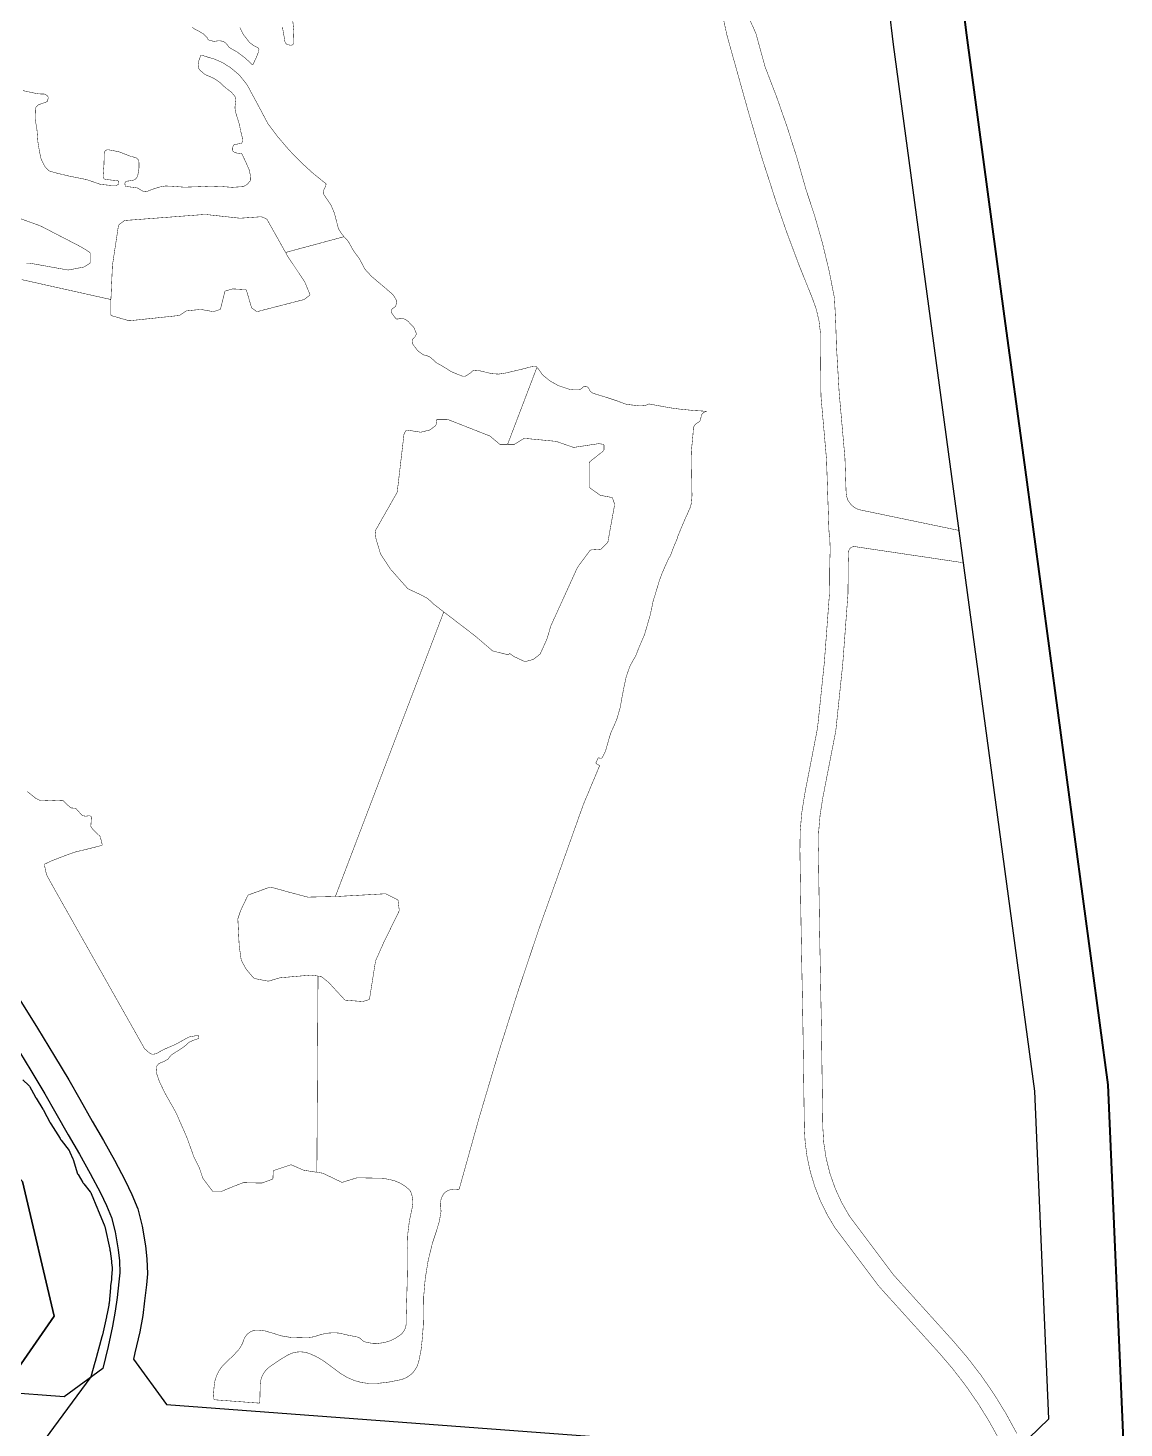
# Model space of a CAD drawing. Header units: millimetres. Extents: x -2018 to 1267, y -2136 to 2585.
# Drawn here: x 673 to 1267, y -65 to 694 of the extents above; entities that cross this region are included whole.
import ezdxf

# ---------------------------------------------------------------- set-up
doc = ezdxf.new("R2010")
doc.units = ezdxf.units.MM
doc.linetypes.add('DASH', pattern=[0.35, 0.25, -0.1])
for name, color, linetype in [('0block', 7, 'Continuous'), ('0lake', 140, 'DASH'), ('0river', 141, 'Continuous'), ('0river_center', 10, 'Continuous'), ('2area_down', 7, 'Continuous')]:
    doc.layers.add(name, color=color, linetype=linetype)
doc.layers.add('0edge', color=40, linetype='Continuous', lineweight=40)

msp = doc.modelspace()

# ---------------------------------------------------------------- linework, layer by layer
at = {"layer": '0block', "color": 7}
for points in [[(668.05, 168.82), (678.4, 152.05), (687.7, 136.8), (695.33, 124), (701.33, 113.49), (708.15, 101.66), (714.17, 91.13), (720.17, 80.48), (726.03, 69.58), (729.62, 62), (732.76, 54.22), (735.18, 44.79), (737, 34.04), (737.75, 27.07), (738.07, 19.01), (737.43, 12.98), (736.44, 4.37), (735.44, -3.62), (733.8, -12.5), (731.26, -23.83), (730.43, -27.32), (748.39, -51.9), (1199.57, -85.73), (1226.41, -59.72), (1218.76, 117.88), (1142.23, 685.19), (1139.91, 704.59)], [(665.61, 144.2), (674.85, 129.05), (682.38, 116.44), (688.32, 106.02), (695.14, 94.2), (701.12, 83.73), (707.03, 73.25), (712.63, 62.81), (715.88, 55.97), (718.48, 49.52), (720.49, 41.68), (722.13, 31.98), (722.78, 25.96), (723.04, 19.51), (722.52, 14.63), (721.55, 6.15), (720.61, -1.32), (719.1, -9.49), (716.64, -20.45), (713.79, -32.43), (692.84, -47.73), (659.55, -45.24)]]:
    msp.add_lwpolyline(points, dxfattribs=at)
at = {"layer": '0edge'}
msp.add_lwpolyline([(1267.13, -75.63), (1258.64, 121.42), (1213.32, 457.41), (1202.47, 537.87), (1181.91, 690.24), (1179.69, 708.84), (1174.38, 765.41), (1162.69, 960.08), (1157.9, 1040), (1138.65, 1360.82), (1125.47, 1583.56)], dxfattribs=at)
at = {"layer": '0lake', "const_width": 0.25}
for points in [[(1054.33, 720.97), (1067.61, 691.31), (1067.78, 690.84), (1067.92, 690.36), (1072.54, 673.48), (1072.69, 673), (1072.86, 672.53), (1078.76, 657.13), (1078.94, 656.66), (1079.11, 656.19), (1084.55, 640.61), (1084.71, 640.14), (1084.87, 639.66), (1089.86, 623.94), (1090.01, 623.46), (1090.15, 622.98), (1094.81, 606.63), (1094.95, 606.15), (1095.11, 605.68), (1099.49, 592.38), (1099.64, 591.9), (1099.78, 591.42), (1103.61, 577.96), (1103.74, 577.47), (1103.87, 576.99), (1107.14, 563.38), (1107.26, 562.89), (1107.36, 562.4), (1110.18, 548.18), (1110.25, 547.68), (1110.28, 547.19), (1110.91, 535.2), (1110.93, 534.7), (1111.3, 522.71), (1111.32, 522.21), (1111.34, 521.71), (1112.76, 497.25), (1112.79, 496.75), (1112.83, 496.25), (1115.9, 461.39), (1115.94, 460.89), (1115.96, 460.39), (1116.55, 442.9), (1116.57, 442.4), (1116.62, 441.9), (1116.67, 441.41), (1116.73, 440.91), (1116.83, 440.42), (1117.25, 438.98), (1117.39, 438.5), (1117.59, 438.05), (1119.04, 436.01), (1119.35, 435.62), (1119.71, 435.28), (1121.74, 433.82), (1122.17, 433.57), (1122.64, 433.4), (1124.08, 432.97), (1124.56, 432.84), (1125.05, 432.73), (1177.43, 421.84), (1177.76, 421.57), (1177.86, 421.08), (1180.06, 404.73), (1179.89, 404.34), (1179.4, 404.38), (1121.54, 412.98), (1121.04, 413.03), (1120.54, 413.01), (1120.06, 412.91), (1119.59, 412.72), (1119.16, 412.46), (1118.79, 412.14), (1118.47, 411.75), (1118.22, 411.32), (1118.04, 410.85), (1117.95, 410.36), (1117.91, 409.86), (1117.89, 409.36), (1117.72, 404.37), (1117.71, 403.87), (1117.71, 403.37), (1117.59, 387.87), (1117.57, 387.37), (1117.53, 386.87), (1114.75, 349.47), (1114.7, 348.98), (1114.65, 348.48), (1111.03, 313.67), (1110.97, 313.17), (1110.88, 312.68), (1104.02, 277.34), (1103.93, 276.85), (1103.85, 276.35), (1102.53, 267.96), (1102.46, 267.46), (1102.42, 266.96), (1101.7, 258.49), (1101.67, 257.99), (1101.66, 257.49), (1101.54, 248.99), (1101.54, 248.49), (1101.55, 247.99), (1102.21, 204.5), (1102.22, 204), (1103.2, 152.01), (1103.2, 151.51), (1103.93, 99.01), (1103.94, 98.51), (1103.97, 98.01), (1104.42, 90.53), (1104.45, 90.03), (1104.52, 89.53), (1105.74, 81.63), (1105.85, 81.14), (1105.98, 80.66), (1107.79, 73.38), (1107.95, 72.9), (1108.11, 72.43), (1110.6, 65.36), (1110.79, 64.9), (1111, 64.44), (1114.12, 57.62), (1114.36, 57.18), (1114.61, 56.75), (1118.35, 50.25), (1118.62, 49.83), (1118.92, 49.43), (1142.02, 18.62), (1142.34, 18.24), (1142.68, 17.87), (1173.84, -16.64), (1174.18, -17.01), (1174.5, -17.39), (1181.99, -26.12), (1182.3, -26.51), (1182.61, -26.9), (1189.62, -36.01), (1189.91, -36.42), (1190.2, -36.83), (1196.44, -45.89), (1196.73, -46.3), (1196.99, -46.73), (1203.01, -56.52), (1203.27, -56.95), (1203.51, -57.39), (1209.01, -67.49)], [(1199.54, -70.95), (1194.48, -61.75), (1194.23, -61.31), (1193.98, -60.88), (1188.19, -51.53), (1187.92, -51.11), (1187.63, -50.7), (1181.65, -42.07), (1181.36, -41.66), (1181.06, -41.26), (1174.64, -32.95), (1174.33, -32.56), (1174.01, -32.17), (1167.18, -24.2), (1166.85, -23.82), (1166.52, -23.45), (1134.68, 11.8), (1134.36, 12.18), (1134.05, 12.58), (1110.66, 43.78), (1110.36, 44.18), (1110.09, 44.6), (1106.28, 51.06), (1106.04, 51.5), (1105.82, 51.95), (1102.76, 58.24), (1102.55, 58.7), (1102.36, 59.16), (1099.81, 65.68), (1099.63, 66.14), (1099.47, 66.62), (1097.3, 73.8), (1097.17, 74.28), (1097.06, 74.77), (1095.58, 81.61), (1095.48, 82.1), (1095.4, 82.59), (1094.47, 89.53), (1094.41, 90.03), (1094.36, 90.52), (1093.96, 98.01), (1093.94, 98.51), (1093.93, 99.01), (1093.2, 151.51), (1093.19, 152.01), (1093.18, 152.51), (1092.22, 204), (1092.21, 204.5), (1091.54, 247.99), (1091.54, 248.49), (1091.54, 248.99), (1091.67, 257.99), (1091.68, 258.49), (1091.71, 258.99), (1092.52, 268.46), (1092.57, 268.95), (1092.65, 269.45), (1094.05, 278.34), (1094.13, 278.83), (1094.22, 279.32), (1100.98, 314.17), (1101.07, 314.67), (1101.13, 315.16), (1104.7, 349.48), (1104.75, 349.97), (1104.79, 350.47), (1107.54, 387.37), (1107.58, 387.87), (1107.6, 388.37), (1107.71, 403.87), (1107.71, 404.37), (1107.73, 404.87), (1107.94, 410.86), (1107.95, 411.36), (1107.94, 411.86), (1107.69, 418.36), (1107.64, 418.86), (1107.56, 419.35), (1107.46, 419.84), (1107.38, 420.33), (1107.33, 420.83), (1107.29, 421.33), (1107.26, 421.83), (1107.24, 422.33), (1105.97, 459.81), (1105.95, 460.3), (1105.91, 460.8), (1102.97, 494.17), (1102.94, 494.67), (1102.94, 495.17), (1102.69, 522.17), (1102.69, 522.67), (1102.69, 523.17), (1102.66, 528.17), (1102.65, 528.67), (1102.62, 529.17), (1101.97, 534.63), (1101.91, 535.13), (1101.81, 535.62), (1100.57, 540.98), (1100.44, 541.46), (1100.29, 541.94), (1098.46, 547.12), (1098.29, 547.59), (1098.11, 548.06), (1091.57, 564.29), (1091.39, 564.76), (1091.2, 565.22), (1084.87, 582.07), (1084.7, 582.54), (1084.53, 583.01), (1078.6, 600.01), (1078.44, 600.48), (1078.29, 600.95), (1070.78, 624.28), (1070.63, 624.75), (1070.48, 625.23), (1063.44, 649.22), (1063.3, 649.7), (1063.17, 650.18), (1052.26, 689.19), (1052.13, 689.67), (1052.01, 690.15), (1045.4, 720.44)], [(816.31, 702.07), (817.26, 693.12), (817.3, 692.62), (817.31, 692.12), (817.1, 685.62), (816.95, 685.18), (816.55, 684.89), (816.08, 684.78), (815.58, 684.79), (815.08, 684.81), (814.59, 684.9), (813.62, 685.16), (813.24, 685.43), (812.96, 685.84), (812.69, 686.26), (812.49, 686.71), (812.38, 687.2), (812.17, 688.69), (812.09, 689.18), (812.01, 689.67), (811.31, 693.61), (811.22, 694.1), (811.1, 694.59)], [(788.08, 694.33), (788.29, 693.87), (789.89, 690.76), (790.15, 690.33), (790.44, 689.93), (793.2, 686.38), (793.55, 686.02), (793.95, 685.71), (795.59, 684.57), (796.02, 684.31), (796.46, 684.08), (797.8, 683.41), (798.2, 683.12), (798.44, 682.69), (798.39, 682.21), (798.28, 681.72), (798.16, 681.23), (798.02, 680.75), (797.85, 680.28), (797.32, 678.88), (797.14, 678.41), (796.94, 677.96), (795.22, 674.34), (794.88, 674.09), (791.63, 677.2), (791.26, 677.54), (790.88, 677.86), (787.29, 680.57), (786.88, 680.87), (786.45, 681.12), (783, 683.15), (782.57, 683.4), (782.19, 683.72), (780.96, 685.3), (780.65, 685.69), (780.26, 686.01), (779.44, 686.57), (779.01, 686.82), (778.53, 686.94), (777.53, 687.07), (777.04, 687.13), (776.54, 687.16), (775.06, 686.95), (774.57, 686.86), (774.09, 686.77), (772.64, 687.15), (772.15, 687.27), (771.68, 687.42), (771.21, 687.6), (770.82, 687.85), (770.64, 688.32), (770.43, 688.76), (770.08, 689.12), (769.72, 689.46), (769.36, 689.81), (769.01, 690.18), (768.69, 690.55), (768.33, 690.89), (766.6, 691.9), (766.16, 692.15), (765.73, 692.39), (763.93, 693.28), (763.5, 693.52), (763.11, 693.83), (762.34, 694.47)], [(670.64, 660.12), (676.02, 658.95), (676.51, 658.85), (678.96, 658.38), (679.46, 658.35), (679.96, 658.33), (682.46, 658.25), (682.88, 657.98), (683.27, 657.67), (684.05, 657.05), (684.2, 656.58), (684.25, 656.08), (684.13, 655.6), (683.82, 654.65), (683.66, 654.18), (683.2, 653.97), (682.26, 653.63), (681.79, 653.46), (679.91, 652.8), (679.43, 652.63), (678.97, 652.45), (678.2, 651.81), (677.82, 651.48), (677.6, 651.04), (677.47, 650.55), (677.35, 650.07), (677.28, 649.58), (677.17, 645.58), (677.16, 645.08), (677.19, 644.58), (678.03, 639.65), (678.11, 639.16), (678.17, 638.66), (678.59, 633.18), (678.63, 632.68), (678.68, 632.18), (679.32, 628.23), (679.39, 627.74), (679.48, 627.24), (680.23, 623.82), (680.34, 623.34), (680.53, 622.88), (682.04, 619.72), (682.26, 619.27), (682.56, 618.87), (684.27, 617.05), (684.62, 616.7), (685.07, 616.48), (688.45, 615.55), (688.93, 615.41), (689.41, 615.29), (695.25, 613.89), (695.73, 613.78), (696.22, 613.68), (704.56, 612.03), (705.05, 611.93), (705.53, 611.77), (711.66, 609.62), (712.13, 609.45), (712.61, 609.31), (718.08, 608.76), (718.58, 608.72), (719.08, 608.71), (720.58, 608.74), (721.07, 608.78), (721.54, 608.94), (722, 609.16), (722.41, 609.41), (722.53, 609.87), (722.4, 610.86), (722.18, 611.23), (721.7, 611.32), (717.22, 611.79), (716.72, 611.85), (716.23, 611.92), (715.24, 612.07), (714.76, 612.2), (714.37, 612.49), (714.11, 612.92), (714.04, 613.4), (714.05, 614.4), (714.07, 614.9), (714.11, 615.4), (714.44, 619.89), (714.47, 620.39), (714.48, 620.89), (714.57, 625.38), (714.59, 625.88), (714.65, 626.38), (714.72, 626.87), (714.93, 627.31), (715.27, 627.68), (715.7, 627.9), (716.19, 628.03), (716.68, 628.08), (717.17, 628.03), (722.09, 627.1), (722.57, 626.97), (723.04, 626.8), (728.16, 624.81), (728.63, 624.63), (729.11, 624.49), (731.53, 623.87), (731.98, 623.66), (732.38, 623.35), (732.75, 623.03), (733.07, 622.65), (733.23, 622.18), (733.34, 621.69), (733.42, 621.2), (733.43, 620.7), (733.42, 618.2), (733.37, 617.7), (733.29, 617.21), (732.79, 614.25), (732.67, 613.76), (732.43, 613.34), (731.54, 612.13), (731.15, 611.83), (730.67, 611.69), (728.71, 611.29), (728.22, 611.22), (727.72, 611.16), (727.22, 611.1), (726.73, 611.03), (726.33, 610.75), (725.94, 610.43), (725.78, 609.97), (725.83, 609.48), (725.95, 608.48), (726.35, 608.21), (726.84, 608.14), (727.34, 608.08), (727.83, 608.01), (730.32, 607.73), (730.81, 607.67), (731.31, 607.59), (731.8, 607.51), (732.29, 607.42), (732.77, 607.27), (734.07, 606.52), (734.5, 606.27), (734.93, 606.01), (735.36, 605.76), (735.79, 605.51), (736.28, 605.41), (736.78, 605.39), (737.28, 605.39), (737.76, 605.5), (740.56, 606.58), (741.03, 606.75), (741.5, 606.92), (744.37, 607.8), (744.85, 607.94), (745.34, 608.04), (747.31, 608.37), (747.81, 608.43), (748.31, 608.43), (750.81, 608.33), (751.31, 608.31), (751.8, 608.27), (757.29, 607.85), (757.79, 607.82), (758.29, 607.81), (765.28, 608.04), (765.78, 608.06), (766.28, 608.08), (771.78, 608.35), (772.27, 608.37), (772.77, 608.35), (777.77, 608.16), (778.27, 608.14), (778.77, 608.11), (783.26, 607.76), (783.75, 607.73), (784.25, 607.73), (789.24, 608.06), (789.74, 608.11), (790.21, 608.27), (791.53, 608.98), (791.96, 609.23), (792.31, 609.59), (793.61, 611.11), (793.88, 611.51), (793.94, 612.01), (793.91, 613.01), (793.89, 613.51), (793.84, 614), (793.19, 616.93), (793.06, 617.42), (792.87, 617.88), (791.02, 621.98), (790.81, 622.43), (790.6, 622.88), (789.28, 625.58), (788.99, 625.94), (788.5, 626.04), (787.01, 626.23), (786.52, 626.3), (786.03, 626.4), (785.54, 626.53), (785.09, 626.73), (784.69, 627.03), (784.35, 627.39), (784.17, 627.84), (784.16, 628.34), (784.19, 628.84), (784.24, 629.33), (784.35, 629.82), (784.54, 630.28), (784.82, 630.66), (785.28, 630.85), (785.76, 630.98), (786.25, 631.09), (786.74, 631.17), (788.71, 631.52), (789.13, 631.74), (789.36, 632.17), (789.47, 632.66), (789.48, 633.16), (789.45, 634.16), (789.4, 634.65), (789.3, 635.14), (788.43, 638.53), (788.33, 639.02), (788.24, 639.52), (788.01, 641), (787.91, 641.49), (787.78, 641.97), (787.19, 643.88), (787.04, 644.36), (786.89, 644.83), (785.84, 648.17), (785.7, 648.65), (785.62, 649.15), (785.46, 650.64), (785.44, 651.14), (785.48, 651.63), (785.61, 652.62), (785.67, 653.12), (785.74, 653.62), (785.92, 655.1), (785.87, 655.59), (785.73, 656.07), (785.59, 656.55), (785.39, 657.01), (785.1, 657.41), (783.78, 658.92), (783.44, 659.28), (783.06, 659.61), (780.28, 661.73), (779.9, 662.06), (779.54, 662.4), (777.37, 664.47), (776.97, 664.78), (776.56, 665.06), (774.51, 666.49), (774.07, 666.73), (773.62, 666.93), (769.5, 668.76), (769.06, 668.99), (768.67, 669.3), (766.41, 671.27), (766.07, 671.64), (765.85, 672.08), (765.7, 672.56), (765.62, 673.05), (765.56, 673.55), (765.49, 674.04), (765.52, 674.54), (765.64, 675.53), (765.75, 676.02), (765.91, 676.49), (766.58, 678.38), (766.78, 678.83), (767.02, 679.27), (767.45, 679.39), (767.92, 679.22), (768.85, 678.86), (769.32, 678.69), (769.8, 678.55), (773.64, 677.45), (774.12, 677.31), (774.58, 677.11), (778.7, 675.28), (779.12, 675.02), (779.55, 674.76), (782.94, 672.65), (783.34, 672.34), (783.72, 672.02), (786.79, 669.46), (787.15, 669.1), (787.5, 668.75), (788.21, 668.05), (788.53, 667.66), (788.85, 667.27), (791.95, 663.36), (792.2, 662.92), (792.44, 662.48), (798.61, 651.04), (798.84, 650.6), (799.08, 650.16), (803.05, 642.64), (803.31, 642.21), (803.6, 641.81), (808.41, 635.42), (808.71, 635.02), (809.04, 634.64), (814.55, 628.17), (814.89, 627.8), (815.24, 627.44), (820.8, 621.69), (821.16, 621.34), (821.52, 621), (827.42, 615.6), (827.8, 615.27), (828.19, 614.96), (834.41, 609.93), (834.75, 609.56), (834.74, 609.06), (834.68, 608.57), (834.22, 607.68), (833.99, 607.23), (833.58, 606.32), (833.38, 605.86), (833.23, 605.39), (833.45, 604.41), (833.56, 603.93), (833.78, 603.48), (834.93, 601.84), (835.21, 601.43), (835.5, 601.02), (837.19, 598.54), (837.47, 598.13), (837.67, 597.67), (839.02, 594.44), (839.21, 593.98), (839.37, 593.5), (840.5, 589.15), (840.62, 588.66), (841.37, 585.76), (841.51, 585.28), (841.78, 584.85), (842.85, 583.17), (843.11, 582.74), (843.4, 582.33), (844.39, 581.2), (844.4, 580.93), (813.5, 572.6), (813.01, 572.53), (812.65, 572.77), (802.87, 590.22), (802.54, 590.58), (802.1, 590.81), (800.26, 591.6), (799.79, 591.74), (799.29, 591.76), (788.82, 591.02), (788.32, 590.99), (787.82, 591.02), (769.93, 592.97), (769.43, 593.01), (768.93, 593.01), (726.05, 589.77), (725.58, 589.64), (725.15, 589.38), (722.75, 587.58), (722.41, 587.22), (722.26, 586.76), (719.13, 566), (719.06, 565.5), (719.02, 565), (718.25, 547.52), (718.19, 547.02), (717.78, 547.02), (669.96, 557.69)], [(672.4, 566.6), (673.9, 566.6), (674.4, 566.59), (674.89, 566.51), (694.57, 562.97), (695.07, 562.91), (695.56, 563), (703.42, 564.49), (703.88, 564.69), (704.31, 564.95), (706.85, 566.54), (706.94, 567.02), (706.94, 571.52), (706.94, 572.02), (706.76, 572.47), (702.97, 574.89), (702.54, 575.16), (702.11, 575.4), (680.8, 586.44), (680.35, 586.67), (679.89, 586.87), (661.55, 593.5)], [(670.38, 557.59), (717.72, 547.03), (718.12, 546.79), (718.22, 546.32), (718.22, 538.82), (718.32, 538.34), (718.73, 538.13), (727.85, 535.47), (728.34, 535.43), (728.84, 535.47), (755.19, 538.26), (755.63, 538.49), (756.04, 538.77), (758.54, 540.43), (758.96, 540.7), (759.45, 540.79), (766.41, 541.52), (766.91, 541.54), (767.4, 541.47), (773.31, 540.43), (773.81, 540.36), (774.28, 540.48), (777.13, 541.43), (777.55, 541.69), (777.7, 542.16), (780, 551.37), (780.44, 551.58), (780.92, 551.72), (783.8, 552.58), (784.29, 552.67), (784.79, 552.65), (791.28, 552.29), (791.64, 551.97), (794.31, 542.86), (794.49, 542.4), (794.87, 542.08), (796.91, 540.63), (797.33, 540.4), (797.83, 540.46), (822.03, 546.7), (822.52, 546.83), (822.98, 547), (825.78, 549.1), (826.06, 549.45), (825.94, 549.93), (823.47, 555.94), (823.25, 556.39), (822.99, 556.82), (814.39, 569.72), (814.13, 570.14), (813.88, 570.58), (813.15, 571.88), (813.01, 572.35), (813.38, 572.57), (844.28, 580.9), (844.74, 580.77), (845.08, 580.41), (846.73, 578.53), (847, 578.12), (847.25, 577.68), (849.17, 574.17), (849.42, 573.74), (849.71, 573.33), (852.93, 568.87), (853.18, 568.44), (853.41, 568), (855.73, 563.57), (856.03, 563.17), (856.37, 562.8), (859.07, 559.85), (859.41, 559.48), (859.79, 559.15), (865.13, 554.64), (865.52, 554.32), (866.3, 553.69), (866.68, 553.37), (867.05, 553.03), (867.79, 552.36), (868.16, 552.03), (868.54, 551.7), (870.81, 549.74), (871.17, 549.39), (871.43, 548.97), (872.99, 546.4), (873.1, 545.92), (873, 545.43), (872.58, 543.47), (872.34, 543.04), (871.1, 542.19), (870.69, 541.91), (870.31, 541.59), (870.22, 541.1), (870.13, 540.61), (870.05, 540.12), (870.31, 539.69), (870.86, 538.86), (871.13, 538.44), (871.43, 538.03), (872.37, 536.87), (872.69, 536.49), (873.16, 536.32), (873.65, 536.35), (874.15, 536.44), (874.63, 536.58), (875.11, 536.71), (875.59, 536.79), (876.55, 536.54), (877.04, 536.4), (877.5, 536.23), (878.76, 535.42), (879.17, 535.13), (879.53, 534.78), (881.93, 532.24), (882.25, 531.86), (882.49, 531.42), (883.46, 529.11), (883.64, 528.65), (883.7, 528.18), (883.5, 527.72), (883.29, 527.26), (883.03, 526.84), (882.68, 526.49), (882.34, 526.12), (882, 525.75), (881.69, 525.36), (881.5, 524.91), (881.47, 524.42), (881.47, 523.92), (881.53, 523.42), (881.64, 522.94), (881.91, 522.52), (884.36, 519.36), (884.69, 518.99), (885.08, 518.68), (887.09, 517.18), (887.52, 516.94), (888, 516.83), (888.49, 516.73), (888.97, 516.59), (889.93, 516.29), (890.4, 516.14), (890.85, 515.92), (891.24, 515.61), (891.63, 515.3), (892.01, 514.98), (893.13, 513.98), (893.5, 513.64), (893.86, 513.29), (894.21, 512.94), (894.6, 512.64), (895.92, 511.91), (896.36, 511.67), (896.79, 511.42), (898.52, 510.42), (898.95, 510.17), (899.37, 509.9), (901.88, 508.25), (902.31, 507.99), (902.76, 507.77), (905.07, 506.82), (905.53, 506.63), (905.99, 506.44), (908.31, 505.51), (908.79, 505.36), (909.28, 505.33), (909.78, 505.35), (910.28, 505.41), (910.73, 505.61), (911.14, 505.89), (911.56, 506.16), (912.81, 506.99), (913.22, 507.28), (913.57, 507.63), (913.88, 508.02), (914.26, 508.29), (914.75, 508.39), (915.24, 508.49), (915.74, 508.54), (916.24, 508.52), (917.23, 508.42), (917.73, 508.36), (918.22, 508.27), (924.05, 506.85), (924.54, 506.76), (925.04, 506.72), (928.03, 506.52), (928.53, 506.53), (929.02, 506.61), (931.49, 507), (931.98, 507.08), (932.47, 507.18), (937.83, 508.43), (938.32, 508.55), (938.8, 508.66), (941.72, 509.36), (942.21, 509.47), (942.69, 509.6), (944.61, 510.16), (945.1, 510.28), (945.59, 510.37), (947.56, 510.67), (948.06, 510.66), (948.54, 510.54), (948.98, 510.33), (948.95, 509.9), (948.92, 509.83), (933.26, 468.71), (932.88, 468.41), (929.88, 468.41), (929.38, 468.41), (928.89, 468.47), (924.31, 472.34), (923.93, 472.66), (923.53, 472.97), (901.19, 481.74), (900.73, 481.91), (900.23, 482), (895.23, 482), (894.78, 481.94), (894.7, 481.44), (894.45, 479.46), (894.37, 478.97), (894.14, 478.54), (891.74, 476.74), (891.33, 476.44), (890.91, 476.2), (886.54, 475.11), (886.05, 475.03), (885.56, 475.09), (879.14, 476.1), (878.64, 476.17), (878.21, 476.11), (877.44, 474.83), (877.19, 474.39), (877.02, 473.93), (873.42, 443.14), (873.34, 442.65), (873.17, 442.18), (861.8, 422.19), (861.56, 421.75), (861.41, 421.29), (861.76, 417.81), (861.83, 417.31), (861.96, 416.83), (864.12, 409.65), (864.29, 409.18), (864.52, 408.74), (869.43, 401.2), (869.72, 400.79), (870.05, 400.41), (878.67, 390.68), (879.02, 390.32), (879.42, 390.04), (885.75, 387.06), (886.2, 386.84), (886.65, 386.61), (889.3, 385.21), (889.74, 384.96), (890.13, 384.66), (893.04, 381.92), (893.42, 381.59), (893.81, 381.28), (898.18, 377.93), (898.44, 377.56), (898.36, 377.08), (839.99, 223.82), (839.68, 223.47), (839.2, 223.39), (825.2, 223.07), (824.7, 223.12), (824.22, 223.23), (814.07, 225.93), (813.59, 226.07), (813.11, 226.2), (804.92, 228.49), (804.43, 228.47), (803.96, 228.33), (792.68, 224.23), (792.37, 223.86), (792.15, 223.42), (788.69, 216.2), (788.48, 215.75), (788.31, 215.28), (787.05, 211.48), (787.01, 210.99), (787.03, 210.49), (787.71, 197), (787.75, 196.51), (787.81, 196.01), (788.8, 189.08), (788.98, 188.62), (789.22, 188.18), (791.11, 184.66), (791.35, 184.22), (791.66, 183.82), (795.56, 179.27), (795.97, 178.98), (796.45, 178.86), (803.32, 177.55), (803.82, 177.6), (804.3, 177.74), (809.58, 179.29), (810.07, 179.37), (810.57, 179.42), (826.51, 180.8), (827, 180.77), (827.5, 180.71), (829.98, 180.38), (830.43, 180.19), (829.81, 74.69), (829.79, 74.2), (829.37, 74.02), (823.44, 74.95), (822.95, 75.03), (822.47, 75.17), (816.51, 77.75), (816.05, 77.94), (815.57, 77.97), (806.56, 74.98), (806.22, 74.69), (806.14, 74.19), (806.02, 70.7), (805.81, 70.29), (805.37, 70.07), (800.2, 68.17), (799.71, 68.11), (799.21, 68.12), (790.21, 68.33), (789.72, 68.26), (789.25, 68.09), (784.13, 66.08), (783.67, 65.9), (783.21, 65.71), (778.13, 63.58), (777.64, 63.51), (777.14, 63.51), (773.64, 63.51), (773.27, 63.78), (772.96, 64.18), (768.42, 70.14), (768.13, 70.55), (767.93, 71.01), (766.16, 76.21), (765.96, 76.67), (765.74, 77.12), (763.3, 82.05), (763.08, 82.5), (762.91, 82.97), (759.73, 91.92), (759.56, 92.39), (759.36, 92.85), (756.36, 99.72), (756.16, 100.18), (753.54, 106.13), (753.31, 106.57), (753.07, 107.01), (747.66, 116.59), (747.42, 117.03), (747.2, 117.47), (744.81, 122.43), (744.6, 122.89), (744.43, 123.35), (742.92, 127.59), (742.77, 128.07), (742.76, 128.56), (742.94, 131.05), (743.14, 131.51), (743.42, 131.92), (744.02, 132.72), (744.43, 132.99), (744.89, 133.18), (746.75, 133.92), (747.21, 134.11), (747.64, 134.36), (748.91, 135.16), (749.31, 135.46), (749.62, 135.85), (750.49, 137.07), (750.86, 137.41), (751.27, 137.69), (757.96, 142.07), (758.34, 142.4), (758.72, 142.73), (760.57, 144.41), (761.01, 144.64), (761.47, 144.84), (763.31, 145.61), (763.78, 145.79), (764.26, 145.94), (765.68, 146.41), (765.85, 146.85), (765.78, 147.34), (765.7, 147.83), (765.47, 148.19), (761.04, 147.36), (760.56, 147.25), (760.09, 147.07), (753.98, 143.66), (753.54, 143.42), (753.08, 143.21), (748.95, 141.44), (748.49, 141.24), (748.04, 141.02), (745.79, 139.93), (745.35, 139.7), (744.91, 139.45), (743.18, 138.45), (742.74, 138.22), (742.26, 138.1), (741.26, 137.99), (740.77, 137.96), (740.28, 138.03), (739.39, 138.49), (738.96, 138.73), (738.57, 139.04), (737.07, 140.37), (736.7, 140.71), (736.37, 141.08), (687.94, 226.85), (687.69, 227.29), (687.45, 227.72), (683.59, 234.73), (683.37, 235.18), (683.22, 235.65), (682.27, 240.05), (682.18, 240.54), (682.3, 240.94), (685.46, 242.45), (685.91, 242.66), (686.38, 242.84), (692.9, 245.37), (693.37, 245.55), (693.84, 245.72), (698.07, 247.25), (698.55, 247.41), (699.03, 247.54), (706.32, 249.32), (706.8, 249.44), (713.1, 251.04), (713.48, 251.29), (713.47, 251.76), (712.85, 254.19), (712.74, 254.67), (712.63, 255.16), (712.52, 255.65), (712.26, 256.06), (711.91, 256.42), (709.03, 259.2), (708.68, 259.54), (708.36, 259.93), (707.46, 261.13), (707.36, 261.6), (707.38, 262.1), (707.66, 266.59), (707.37, 266.91), (706.9, 267.08), (706.41, 267.15), (705.91, 267.11), (704.92, 266.97), (704.42, 266.94), (703.93, 267.02), (702.95, 267.21), (702.52, 267.46), (702.18, 267.82), (699.17, 271.17), (698.7, 271.26), (698.2, 271.3), (697.2, 271.36), (696.7, 271.4), (696.3, 271.69), (694.75, 272.96), (694.37, 273.28), (694.02, 273.63), (692.28, 275.43), (691.8, 275.52), (691.3, 275.54), (688.8, 275.58), (688.3, 275.56), (687.8, 275.54), (680.81, 275.23), (680.31, 275.24), (679.86, 275.45), (677.62, 276.57), (677.19, 276.83), (676.8, 277.14), (673.71, 279.67), (673.3, 279.96), (672.86, 280.21)]]:
    msp.add_lwpolyline(points, dxfattribs=at)
msp.add_lwpolyline([(829.81, 74.21), (830.42, 179.71), (830.52, 180.19), (830.94, 180.25), (831.93, 180.12), (832.38, 179.92), (832.78, 179.61), (835.87, 177.08), (836.25, 176.76), (836.6, 176.4), (844.74, 167.58), (845.12, 167.26), (845.61, 167.18), (854.08, 166.53), (854.58, 166.5), (855.06, 166.62), (857.94, 167.48), (858.33, 167.78), (858.41, 168.27), (861.61, 188.52), (861.81, 188.98), (865.88, 198.12), (866.08, 198.57), (866.3, 199.02), (874.44, 215.64), (874.42, 216.14), (873.8, 221.1), (873.73, 221.59), (873.29, 221.82), (867.92, 224.5), (867.48, 224.72), (867.01, 224.89), (841.55, 223.46), (841.05, 223.43), (840.55, 223.42), (840.06, 223.43), (840.01, 223.87), (898.38, 377.14), (898.7, 377.47), (899.1, 377.23), (915.37, 364.76), (915.76, 364.44), (916.14, 364.12), (924.87, 356.64), (925.32, 356.41), (925.8, 356.28), (930.65, 355.09), (931.14, 354.97), (933.08, 354.48), (933.57, 354.37), (933.93, 354.7), (934.27, 355.06), (934.68, 354.82), (935.08, 354.52), (936.28, 353.61), (936.72, 353.38), (937.17, 353.17), (942.15, 350.84), (942.63, 350.68), (943.11, 350.81), (946.97, 351.86), (947.39, 352.12), (950.15, 354.27), (950.55, 354.58), (950.88, 354.95), (954.16, 362.25), (954.37, 362.7), (954.55, 363.17), (956.39, 369.4), (956.53, 369.88), (956.72, 370.35), (970.59, 400.84), (970.8, 401.29), (971.01, 401.75), (977.55, 410.59), (977.86, 410.98), (978.3, 411.2), (983.29, 411.56), (983.77, 411.63), (984.14, 411.97), (986.97, 414.8), (987.31, 415.16), (987.52, 415.61), (988.57, 421.52), (988.65, 422.01), (988.74, 422.5), (991.07, 435.29), (991.13, 435.79), (991.04, 436.28), (990.09, 439.12), (989.87, 439.53), (989.4, 439.69), (983.99, 440.7), (983.51, 440.82), (983.06, 441.03), (978.17, 444.52), (977.79, 444.83), (977.58, 445.25), (977.58, 458.25), (977.61, 458.74), (977.84, 459.15), (979.41, 460.4), (979.8, 460.71), (980.19, 461.02), (984.91, 464.73), (985.27, 465.07), (985.41, 465.52), (985.41, 468.02), (985.17, 468.39), (984.7, 468.51), (982.72, 468.79), (982.22, 468.77), (981.73, 468.7), (969.37, 466.83), (968.87, 466.82), (968.39, 466.95), (959.89, 469.9), (959.41, 470.04), (958.91, 470.11), (942.49, 471.67), (942, 471.59), (941.56, 471.35), (936.88, 468.47), (936.39, 468.41), (935.89, 468.41), (933.39, 468.41), (933.3, 468.82), (948.78, 509.48), (948.97, 509.94), (949.22, 510.08), (949.82, 509.28), (950.12, 508.88), (950.41, 508.48), (951.86, 506.43), (952.17, 506.05), (952.54, 505.71), (955.64, 503.18), (956.03, 502.87), (956.46, 502.61), (960.38, 500.41), (960.83, 500.2), (961.31, 500.04), (966.06, 498.48), (966.53, 498.32), (967.02, 498.2), (969, 497.96), (969.5, 497.92), (970, 497.94), (972, 498.03), (972.46, 498.15), (972.86, 498.45), (974.02, 499.41), (974.43, 499.69), (974.89, 499.86), (975.38, 499.9), (975.86, 499.77), (976.31, 499.55), (976.73, 499.28), (977.05, 498.91), (977.7, 497.56), (977.99, 497.16), (978.37, 496.84), (978.77, 496.54), (979.18, 496.26), (979.64, 496.05), (985.85, 494.16), (986.33, 494.01), (986.81, 493.86), (991.55, 492.29), (992.03, 492.13), (992.5, 491.96), (996.72, 490.41), (997.19, 490.24), (997.68, 490.12), (999.66, 489.87), (1000.16, 489.81), (1000.65, 489.75), (1004.63, 489.3), (1005.13, 489.28), (1005.62, 489.31), (1007.12, 489.42), (1007.62, 489.48), (1008.09, 489.63), (1008.99, 490.05), (1009.45, 490.26), (1009.92, 490.31), (1020.25, 488.4), (1020.74, 488.31), (1022.72, 488.02), (1023.22, 487.95), (1023.71, 487.89), (1025.69, 487.63), (1026.19, 487.56), (1026.69, 487.51), (1027.18, 487.45), (1033.65, 486.81), (1034.15, 486.77), (1034.65, 486.74), (1040.64, 486.38), (1040.94, 486.26), (1039.99, 485.96), (1039.53, 485.79), (1039.15, 485.46), (1038.81, 485.09), (1038.48, 484.72), (1038.22, 484.3), (1037.99, 483.33), (1037.88, 482.84), (1037.76, 482.36), (1037.63, 481.87), (1037.5, 481.39), (1037.29, 480.96), (1036.06, 480.1), (1035.65, 479.81), (1035.26, 479.49), (1034.88, 479.17), (1034.51, 478.84), (1034.23, 478.43), (1034.06, 477.96), (1033.91, 477.49), (1033.81, 477), (1033.57, 473.51), (1033.53, 473.01), (1033.48, 472.51), (1032.75, 465.05), (1032.72, 464.55), (1032.72, 464.05), (1033.05, 441.05), (1033.05, 440.55), (1033.02, 440.05), (1032.84, 437.56), (1032.8, 437.06), (1032.73, 436.57), (1032.38, 435.11), (1032.25, 434.62), (1032.08, 434.15), (1031.88, 433.69), (1029.02, 427.31), (1028.82, 426.85), (1028.63, 426.39), (1025.72, 419.47), (1025.54, 419.01), (1025.39, 418.53), (1025.1, 417.58), (1024.94, 417.1), (1024.75, 416.64), (1023.39, 413.41), (1023.2, 412.95), (1023.02, 412.48), (1021.6, 408.74), (1021.42, 408.28), (1021.21, 407.83), (1020.68, 406.98), (1020.42, 406.55), (1020.19, 406.11), (1017.13, 399.26), (1016.93, 398.8), (1016.76, 398.33), (1015.56, 395.04), (1015.39, 394.57), (1015.23, 394.1), (1013.52, 388.35), (1013.38, 387.87), (1013.23, 387.39), (1012.29, 384.54), (1012.14, 384.06), (1012.02, 383.58), (1010.61, 376.72), (1010.5, 376.24), (1010.37, 375.75), (1008.43, 369.03), (1008.29, 368.55), (1008.15, 368.07), (1007.58, 366.15), (1007.44, 365.67), (1007.27, 365.2), (1004.5, 358.77), (1004.31, 358.31), (1004.13, 357.84), (1003.08, 355.03), (1002.9, 354.56), (1002.7, 354.11), (1001.23, 351.49), (1000.99, 351.05), (1000.74, 350.62), (999.77, 348.87), (999.54, 348.43), (999.35, 347.97), (997.69, 343.25), (997.53, 342.78), (997.39, 342.3), (996.43, 337.9), (996.32, 337.41), (996.22, 336.92), (994.98, 330.54), (994.88, 330.05), (994.8, 329.56), (994.33, 326.6), (994.24, 326.1), (994.11, 325.62), (992.45, 319.86), (992.3, 319.38), (992.11, 318.91), (989.09, 312.05), (988.9, 311.59), (988.76, 311.11), (986.26, 302.46), (986.11, 301.99), (985.9, 301.53), (984.55, 298.86), (984.25, 298.49), (983.78, 298.33), (983.29, 298.33), (982.82, 298.49), (982.35, 298.52), (982.05, 298.15), (981.01, 295.88), (981.15, 295.47), (981.57, 295.2), (982.43, 294.7), (982.83, 294.4), (982.86, 293.92), (982.67, 293.46), (974.36, 273.63), (974.17, 273.16), (974, 272.69), (950.97, 208.18), (950.8, 207.71), (939.3, 173.59), (939.15, 173.12), (928.25, 138.81), (928.11, 138.33), (917.96, 104.31), (917.82, 103.83), (917.68, 103.35), (906.92, 64.82), (906.45, 64.69), (905.95, 64.72), (905.45, 64.75), (904.95, 64.78), (904.45, 64.79), (903.95, 64.79), (903.45, 64.76), (902.96, 64.69), (902.47, 64.6), (901.99, 64.47), (901.51, 64.31), (901.04, 64.14), (900.6, 63.91), (900.16, 63.66), (899.74, 63.4), (899.35, 63.09), (898.96, 62.77), (898.63, 62.4), (898.1, 61.56), (897.84, 61.13), (897.65, 60.67), (897.45, 60.21), (897.26, 59.74), (897.12, 59.27), (897, 58.78), (896.88, 58.29), (896.79, 57.8), (896.7, 56.81), (896.67, 56.31), (896.69, 55.81), (896.73, 55.31), (896.77, 54.81), (896.85, 54.32), (896.96, 53.83), (897.07, 53.34), (897.11, 52.85), (896.35, 48.41), (896.26, 47.92), (896.15, 47.43), (896.04, 46.95), (895.91, 46.46), (895.77, 45.98), (894.76, 42.63), (894.61, 42.16), (894.45, 41.68), (894.3, 41.21), (894.14, 40.73), (892.56, 35.99), (892.41, 35.51), (892.29, 35.03), (890.28, 26.77), (890.16, 26.28), (890.06, 25.79), (888.61, 16.91), (888.54, 16.41), (888.49, 15.92), (887.76, 7.45), (887.72, 6.95), (887.68, 6.45), (887.6, -2.55), (887.59, -3.05), (887.59, -3.55), (887.46, -9.05), (887.44, -9.55), (887.4, -10.05), (887.02, -15.03), (886.98, -15.53), (886.94, -16.03), (886.37, -21.5), (886.31, -21.99), (886.23, -22.49), (885.16, -27.88), (885.05, -28.37), (884.92, -28.85), (884.63, -29.81), (884.48, -30.29), (884.29, -30.75), (883.86, -31.65), (883.63, -32.1), (883.38, -32.53), (882.81, -33.35), (882.52, -33.76), (882.21, -34.15), (881.52, -34.88), (881.18, -35.24), (880.81, -35.57), (880.02, -36.19), (879.62, -36.49), (879.21, -36.77), (878.34, -37.26), (877.9, -37.5), (877.45, -37.72), (876.51, -38.06), (876.04, -38.23), (875.57, -38.39), (869.69, -39.58), (869.19, -39.67), (868.7, -39.75), (862.74, -40.45), (862.24, -40.5), (861.74, -40.51), (858.74, -40.53), (858.24, -40.52), (857.75, -40.47), (854.77, -40.09), (854.28, -40.02), (853.79, -39.91), (850.89, -39.13), (850.41, -38.99), (849.94, -38.83), (847.18, -37.66), (846.72, -37.46), (846.27, -37.25), (843.26, -35.46), (842.83, -35.2), (842.43, -34.9), (840.42, -33.41), (840.02, -33.12), (839.62, -32.82), (833.57, -28.38), (833.16, -28.09), (832.74, -27.83), (829.72, -26.06), (829.28, -25.82), (828.82, -25.62), (826.07, -24.43), (825.61, -24.24), (825.14, -24.06), (823.69, -23.68), (823.2, -23.57), (822.71, -23.5), (821.71, -23.41), (821.21, -23.36), (820.71, -23.34), (819.22, -23.46), (818.72, -23.51), (818.23, -23.6), (816.78, -23.97), (816.3, -24.11), (815.84, -24.3), (814.92, -24.71), (814.47, -24.91), (814.02, -25.14), (809.73, -27.7), (809.3, -27.96), (808.88, -28.23), (804.37, -31.37), (803.96, -31.67), (803.59, -32), (803.21, -32.32), (802.84, -32.66), (802.48, -33.01), (801.84, -33.77), (801.52, -34.16), (801.24, -34.57), (800.72, -35.42), (800.47, -35.86), (800.26, -36.31), (800.07, -36.77), (799.87, -37.24), (799.7, -37.7), (799.46, -38.67), (799.34, -39.16), (799.26, -39.65), (799.16, -40.65), (799.12, -41.15), (799.1, -41.64), (798.97, -47.64), (798.96, -48.14), (798.9, -50.64), (798.76, -51.06), (798.28, -51.13), (774.35, -49.33), (774.05, -49.05), (773.99, -48.56), (773.86, -46.56), (773.84, -46.06), (773.86, -45.56), (774.09, -42.57), (774.13, -42.07), (774.2, -41.58), (774.51, -39.6), (774.59, -39.11), (774.72, -38.63), (775.34, -36.72), (775.5, -36.25), (775.7, -35.8), (776.6, -34.01), (776.83, -33.57), (777.11, -33.15), (778.28, -31.53), (778.57, -31.12), (778.91, -30.75), (780.31, -29.33), (780.67, -28.98), (781.03, -28.63), (783.96, -25.91), (784.32, -25.56), (784.66, -25.2), (787.38, -22.27), (787.71, -21.89), (787.99, -21.47), (788.51, -20.62), (788.76, -20.19), (789, -19.75), (789.23, -19.31), (789.46, -18.86), (789.64, -18.4), (789.98, -17.45), (790.15, -16.99), (790.32, -16.52), (790.51, -16.05), (790.74, -15.61), (790.99, -15.18), (791.28, -14.77), (791.59, -14.37), (791.91, -13.99), (792.27, -13.65), (792.65, -13.32), (793.04, -13.01), (793.46, -12.74), (793.89, -12.48), (794.34, -12.27), (794.8, -12.08), (795.27, -11.9), (795.75, -11.78), (796.24, -11.68), (796.74, -11.61), (797.24, -11.58), (797.74, -11.56), (798.23, -11.6), (798.73, -11.66), (801.71, -12.03), (802.19, -12.15), (802.67, -12.29), (805.55, -13.14), (806.03, -13.29), (806.5, -13.43), (810.32, -14.63), (810.81, -14.73), (811.3, -14.82), (815.25, -15.48), (815.74, -15.53), (816.24, -15.55), (820.24, -15.68), (820.74, -15.67), (821.24, -15.66), (825.24, -15.54), (825.74, -15.51), (826.24, -15.46), (827.23, -15.35), (827.72, -15.27), (828.21, -15.15), (829.17, -14.87), (829.65, -14.73), (830.12, -14.58), (832.51, -13.84), (833, -13.73), (833.49, -13.64), (835.46, -13.29), (835.95, -13.2), (836.45, -13.16), (838.95, -13.03), (839.45, -13.02), (839.94, -13.05), (841.44, -13.16), (841.93, -13.23), (842.43, -13.33), (843.4, -13.54), (843.89, -13.64), (844.38, -13.76), (846.32, -14.23), (846.81, -14.35), (847.3, -14.45), (850.73, -15.11), (851.22, -15.21), (851.71, -15.33), (852.18, -15.49), (852.65, -15.68), (853.08, -15.93), (853.48, -16.22), (853.86, -16.55), (854.22, -16.9), (854.59, -17.23), (855, -17.52), (855.43, -17.77), (855.89, -17.96), (856.38, -18.08), (856.87, -18.18), (858.83, -18.57), (859.32, -18.66), (859.82, -18.7), (862.32, -18.78), (862.82, -18.78), (863.31, -18.74), (865.79, -18.42), (866.28, -18.33), (866.77, -18.2), (869.16, -17.49), (869.63, -17.31), (870.08, -17.1), (872.34, -16.02), (872.76, -15.76), (873.17, -15.47), (874.82, -14.33), (875.22, -14.04), (875.59, -13.7), (875.95, -13.35), (876.28, -12.98), (876.59, -12.59), (876.88, -12.18), (877.14, -11.75), (877.37, -11.31), (877.58, -10.86), (877.75, -10.39), (877.89, -9.91), (878.02, -9.43), (878.09, -8.93), (878.16, -8.44), (878.18, -7.94), (878.16, -7.44), (878.14, -6.94), (878.15, -6.44), (878.16, -5.94), (878.7, 12.55), (878.72, 13.05), (878.73, 13.55), (878.9, 23.05), (878.9, 23.55), (878.9, 24.05), (878.86, 33.05), (878.87, 33.55), (878.88, 34.05), (879.06, 40.05), (879.09, 40.55), (879.14, 41.05), (879.92, 47.5), (880.02, 47.99), (880.12, 48.48), (881.38, 54.35), (881.47, 54.84), (881.55, 55.33), (881.76, 56.81), (881.79, 57.31), (881.78, 57.81), (881.75, 58.81), (881.74, 59.31), (881.66, 59.81), (881.37, 61.28), (881.25, 61.76), (881.09, 62.23), (880.56, 63.64), (880.29, 64.05), (879.94, 64.41), (879.57, 64.75), (879.19, 65.08), (877.66, 66.36), (877.25, 66.65), (876.83, 66.92), (875.13, 67.97), (874.68, 68.19), (874.22, 68.39), (872.38, 69.18), (871.91, 69.33), (871.42, 69.46), (869.97, 69.84), (869.49, 69.97), (869, 70.07), (866.05, 70.62), (865.56, 70.7), (865.06, 70.72), (852.06, 70.97), (851.56, 70.96), (851.08, 70.84), (843.92, 68.61), (843.43, 68.5), (842.98, 68.67), (833.52, 73.22), (833.06, 73.43), (832.57, 73.52), (830.1, 73.91), (829.81, 74.16)], close=True, dxfattribs=at)
at = {"layer": '0river'}
msp.add_lwpolyline([(670.45, 124.11), (673.77, 121.07), (674.11, 120.7), (674.37, 120.28), (677.19, 114.99), (677.44, 114.55), (677.7, 114.12), (681.37, 108.16), (681.61, 107.72), (681.85, 107.28), (685.14, 101.11), (685.38, 100.67), (685.64, 100.24), (690.67, 92.18), (690.95, 91.77), (691.25, 91.37), (695.51, 85.82), (695.76, 85.38), (695.97, 84.93), (697.62, 81.29), (697.81, 80.82), (697.96, 80.35), (699.96, 73.64), (700.18, 73.19), (700.43, 72.76), (702.95, 68.44), (703.21, 68.01), (703.51, 67.62), (707.03, 63.39), (707.29, 62.96), (707.49, 62.51), (710.94, 54.19), (711.13, 53.73), (711.32, 53.27), (714.64, 45.45), (714.83, 44.98), (714.96, 44.5), (717.58, 32.28), (717.67, 31.79), (717.74, 31.29), (718.51, 25.85), (718.56, 25.35), (718.61, 24.85), (718.85, 22.36), (718.89, 21.86), (718.87, 21.37), (718.58, 16.87), (718.55, 16.38), (718.49, 15.88), (718.07, 12.4), (718.01, 11.91), (717.96, 11.41), (717.19, 2.95), (717.12, 2.45), (717.03, 1.96), (716, -3.44), (715.89, -3.93), (715.78, -4.42), (713.57, -14.17), (713.45, -14.66), (713.32, -15.14), (709.63, -28.65), (709.5, -29.13), (707.42, -36.85), (664.84, -94.6)], dxfattribs=at)
at = {"layer": '0river_center'}
msp.add_lwpolyline([(-1556.57, 1737.72), (-1375.62, 1526.29), (-1143.33, 1353.06), (-492.06, 1068.32), (-251.13, 968.4), (-77.01, 945.26), (157.74, 945.26), (324.15, 900.08), (397.89, 820.77), (443.43, 599.83), (468.49, 418.88), (531.2, 220.56), (670.29, 68.97), (687.39, -3.98), (571.22, -171.82), (493.75, -316.06), (448.45, -510.14), (463.85, -832.17), (446.34, -1067.51), (343.17, -1386.68), (323.92, -1559.86), (387.6, -1785.28), (396.67, -1931.09), (385.94, -2048.15)], dxfattribs=at)
at = {"layer": '2area_down'}
msp.add_lwpolyline([(571.22, -171.82), (687.39, -3.98), (670.29, 68.97), (531.2, 220.56), (468.49, 418.88), (443.43, 599.83), (397.89, 820.77), (324.15, 900.08), (157.74, 945.26), (-77.01, 945.26), (-251.13, 968.4), (-492.06, 1068.32)], dxfattribs=at)

doc.saveas('drawing.dxf')
